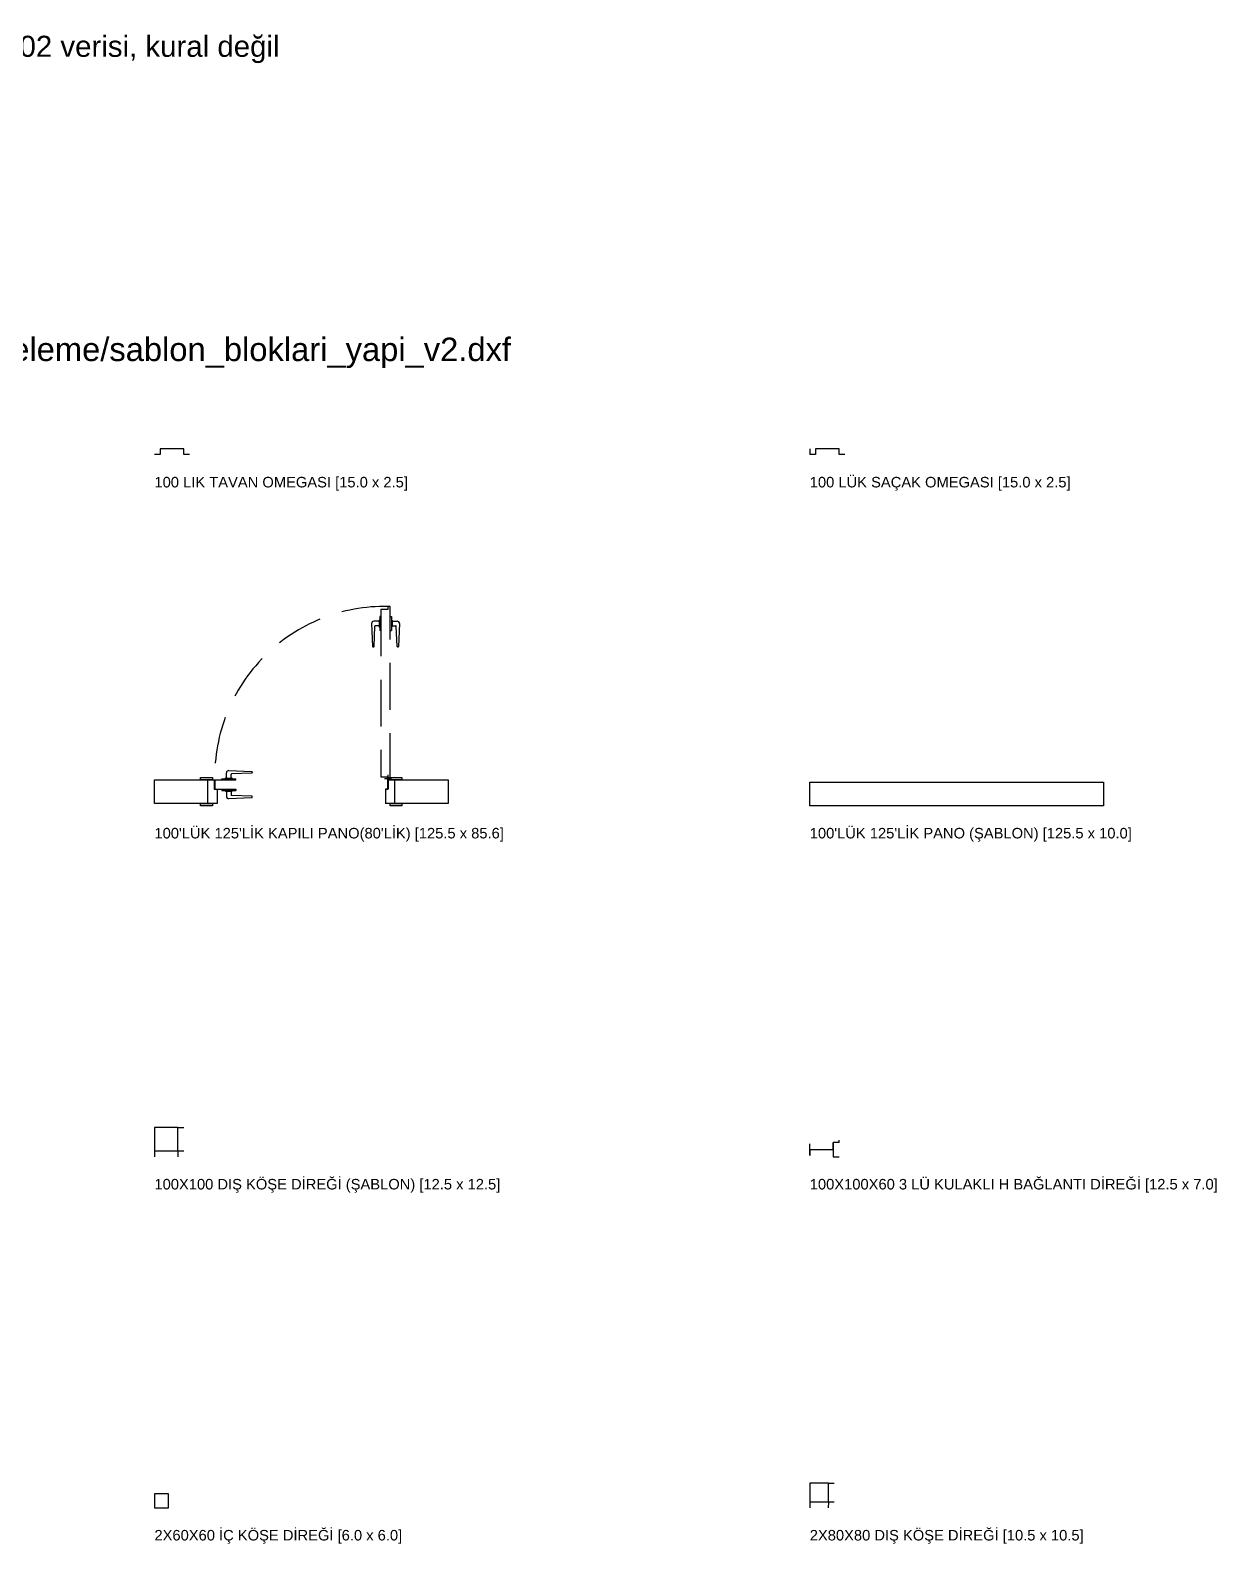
# Model space of a CAD drawing. Header units: centimetres. Extents: x -71 to 5571, y -2315 to 960.
# Drawn here: x 507 to 1014, y -1565 to -919 of the extents above; entities that cross this region are included whole.
import ezdxf

# ---------------------------------------------------------------- set-up
doc = ezdxf.new("R2010")
doc.units = ezdxf.units.CM
doc.linetypes.add('DASHED2', pattern=[0.375, 0.25, -0.125])
for name, color, linetype in [('CIFT_KAT_NOT', 1, 'Continuous'), ('KAPI-PLAN', 7, 'Continuous'), ('SABLON_KARTI', 9, 'Continuous')]:
    doc.layers.add(name, color=color, linetype=linetype)
doc.layers.add('PANO', color=7, linetype='Continuous', lineweight=50)
doc.styles.add('ARIAL_TR', font='arial.ttf')

# ---------------------------------------------------------------- blocks, each defined once
blk = doc.blocks.new('100 LIK TAVAN OMEGASI')
at = {"color": 5}
for p, q in [((2.5, 0), (0, 0)), ((12.5, 2.5), (2.5, 2.5)), ((2.5, 2.5), (2.5, 0)), ((12.5, 0), (12.5, 2.5)), ((15, 0), (12.5, 0))]:
    blk.add_line(p, q, dxfattribs=at)
blk = doc.blocks.new('100 LÜK SAÇAK OMEGASI')
at = {"color": 34}
for p, q in [((0, 2.5), (0, 0)), ((2.5, 0), (0, 0)), ((12.5, 2.5), (2.5, 2.5)), ((2.5, 2.5), (2.5, 0)), ((12.5, 0), (12.5, 2.5)), ((15, 0), (12.5, 0))]:
    blk.add_line(p, q, dxfattribs=at)
blk = doc.blocks.new("100'LÜK 125'LİK KAPILI PANO(80'LİK)")
at = {"color": 1, "lineweight": 25}
for p, q in [((92.76, 77.79), (93.2, 68.03)), ((95.96, 78.84), (93.76, 78.84)), ((95.96, 79.14), (95.96, 76.54)), ((96.16, 79.34), (96.26, 79.34)), ((96.26, 80.84), (96.26, 74.84)), ((96.76, 80.84), (96.26, 80.84)), ((100.76, 80.84), (101.26, 80.84)), ((101.26, 80.84), (101.26, 74.84)), ((101.36, 79.34), (101.26, 79.34)), ((101.56, 79.14), (101.56, 76.54)), ((101.56, 78.84), (103.76, 78.84)), ((104.76, 77.79), (104.31, 68.03)), ((93.82, 68.03), (94.18, 76.65)), ((95.96, 76.84), (94.38, 76.84)), ((96.16, 76.34), (96.26, 76.34)), ((96.76, 74.84), (96.26, 74.84)), ((100.76, 74.84), (101.26, 74.84)), ((101.36, 76.34), (101.26, 76.34)), ((101.56, 76.84), (103.13, 76.84)), ((103.7, 68.03), (103.33, 76.65)), ((93.4, 67.84), (93.62, 67.84)), ((104.11, 67.84), (103.9, 67.84))]:
    blk.add_line(p, q, dxfattribs=at)
at = {"lineweight": 25}
for p, q in [((30.78, 11.8), (30.78, 14)), ((31.83, 15), (41.59, 14.56)), ((32.78, 11.8), (32.78, 13.38)), ((41.59, 13.94), (32.97, 13.58)), ((41.78, 14.36), (41.78, 14.14)), ((99.82, 10.59), (99.82, 13.14)), ((19.75, 12), (24.75, 12)), ((19.75, 11), (19.75, 12)), ((24.75, 11), (19.75, 11)), ((22.75, 11), (25.59, 11)), ((24.75, 12), (24.75, 11)), ((25.59, 11), (25.59, 7)), ((25.59, 7), (26.75, 7)), ((25.78, 11), (25.78, 7)), ((26.75, 7), (26.75, 1)), ((28.78, 11.5), (34.78, 11.5)), ((28.78, 11), (28.78, 11.5)), ((28.78, 11), (34.78, 11)), ((28.78, 7), (28.78, 6.5)), ((28.78, 7), (34.78, 7)), ((28.78, 6.5), (34.78, 6.5)), ((30.28, 11.6), (30.28, 11.5)), ((30.28, 6.4), (30.28, 6.5)), ((30.48, 11.8), (33.08, 11.8)), ((33.28, 11.6), (33.28, 11.5)), ((33.28, 6.4), (33.28, 6.5)), ((34.78, 11), (34.78, 11.5)), ((34.78, 7), (34.78, 6.5)), ((98.36, 11.68), (101.28, 11.68)), ((99.91, 7), (98.75, 7)), ((98.75, 7), (98.75, 1)), ((99.72, 7), (99.72, 11)), ((102.75, 11), (99.91, 11)), ((99.91, 11), (99.91, 7)), ((100.75, 12), (105.75, 12)), ((105.75, 11), (100.75, 11)), ((100.76, 11), (100.76, 12)), ((105.76, 12), (105.76, 11)), ((19.75, 1), (24.75, 1)), ((19.75, 0), (19.75, 1)), ((24.75, 0), (19.75, 0)), ((24.75, 1), (24.75, 0)), ((30.48, 6.2), (33.08, 6.2)), ((30.78, 6.2), (30.78, 4)), ((31.83, 3), (41.59, 3.44)), ((32.78, 6.2), (32.78, 4.62)), ((41.59, 4.06), (32.97, 4.42)), ((41.78, 3.64), (41.78, 3.86)), ((100.75, 1), (105.75, 1)), ((100.75, 0), (100.75, 1)), ((105.75, 0), (100.75, 0)), ((105.75, 1), (105.75, 0))]:
    blk.add_line(p, q, dxfattribs=at)
blk.add_circle((99.82, 11.68), 0.583, dxfattribs=at)
at = {"color": 1, "linetype": 'DASHED2', "lineweight": 25, "ltscale": 80}
blk.add_arc((98.35, 12.57), 72.58, 88.75352, 181.24304, dxfattribs=at)
at = {"color": 1, "lineweight": 25}
for centre, radius, start, end in [((93.76, 77.84), 1, 90, 182.60256), ((96.16, 79.14), 0.2, 90, 180), ((101.36, 79.14), 0.2, 0, 90), ((103.76, 77.84), 1, 357.39744, 90), ((94.38, 76.64), 0.2, 90, 177.5839), ((96.16, 76.54), 0.2, 180, 270), ((101.36, 76.54), 0.2, 270, 0), ((103.13, 76.64), 0.2, 2.4161, 90), ((93.4, 68.04), 0.2, 182.60256, 270), ((93.62, 68.04), 0.2, 270, 357.39744), ((103.9, 68.04), 0.2, 182.60256, 270), ((104.11, 68.04), 0.2, 270, 357.39744)]:
    blk.add_arc(centre, radius, start, end, dxfattribs=at)
at = {"lineweight": 25}
for centre, radius, start, end in [((31.78, 14), 1, 87.39744, 180), ((32.98, 13.38), 0.2, 92.4161, 180), ((41.58, 14.36), 0.2, 0, 87.39744), ((41.58, 14.14), 0.2, 272.60256, 0), ((30.48, 11.6), 0.2, 90, 180), ((33.08, 11.6), 0.2, 0, 90), ((30.48, 6.4), 0.2, 180, 270), ((31.78, 4), 1, 180, 272.60256), ((32.98, 4.62), 0.2, 180, 267.5839), ((33.08, 6.4), 0.2, 270, 0), ((41.58, 3.86), 0.2, 0, 87.39744), ((41.58, 3.64), 0.2, 272.60256, 0)]:
    blk.add_arc(centre, radius, start, end, dxfattribs=at)
at = {"layer": 'KAPI-PLAN', "color": 1, "linetype": 'DASHED2', "lineweight": 25, "ltscale": 80}
for p, q in [((99.76, 85.14), (99.76, 83.84)), ((100.76, 85.14), (99.76, 85.14)), ((100.76, 11), (100.76, 85.14)), ((96.76, 83.84), (96.76, 12.3)), ((99.76, 83.84), (96.76, 83.84)), ((96.76, 12.3), (99.76, 12.3)), ((99.76, 12.3), (99.76, 11)), ((99.76, 11), (100.76, 11))]:
    blk.add_line(p, q, dxfattribs=at)
at = {"layer": 'PANO', "lineweight": 25, "ltscale": 100}
for p, q in [((22.75, 1), (22.75, 11)), ((25.78, 11), (34.78, 11)), ((25.78, 7), (34.78, 7)), ((98.75, 7), (99.72, 7)), ((102.75, 1), (102.75, 11))]:
    blk.add_line(p, q, dxfattribs=at)
for points in [[(0, 11), (34.78, 11)], [(26.75, 1), (0, 1), (0, 11)], [(99.72, 11), (125.5, 11), (125.5, 1), (98.75, 1)]]:
    blk.add_lwpolyline(points, dxfattribs=at)
blk = doc.blocks.new("100'LÜK 125'LİK PANO (ŞABLON)")
at = {"layer": 'PANO', "lineweight": 30, "ltscale": 100}
blk.add_lwpolyline([(0, 10), (125.5, 10), (125.5, 0), (0, 0), (0, 10)], dxfattribs=at)
blk = doc.blocks.new('100X100 DIŞ KÖŞE DİREĞİ (ŞABLON)')
at = {"color": 1}
for p, q in [((10, 12.5), (12.5, 12.5)), ((0, 2.5), (0, 0)), ((10, 2.5), (10, 0)), ((10, 2.5), (12.5, 2.5))]:
    blk.add_line(p, q, dxfattribs=at)
blk.add_lwpolyline([(0, 2.5), (10, 2.5), (10, 12.5), (0, 12.5)], close=True, dxfattribs=at)
blk = doc.blocks.new('100X100X60 3 LÜ KULAKLI H BAĞLANTI DİREĞİ')
at = {"color": 142}
for p, q in [((12.5, 6), (12.5, 7)), ((0, 0.5), (0, 5.5)), ((10, 3), (0, 3)), ((0, 3), (0, 0.5)), ((12.5, 6), (10, 6)), ((10, 3), (10, 6)), ((10, 6), (10, 0)), ((10, 0), (12.5, 0))]:
    blk.add_line(p, q, dxfattribs=at)
blk = doc.blocks.new('2X60X60 İÇ KÖŞE DİREĞİ')
at = {"color": 2}
blk.add_lwpolyline([(0, 0), (6, 0), (6, 6), (0, 6)], close=True, dxfattribs=at)
blk = doc.blocks.new('80X80 DIŞ KÖŞE DİREĞİ')
at = {"color": 1}
for p, q in [((8, 10.5), (10.5, 10.5)), ((0, 2.5), (0, 0)), ((8, 2.5), (7.93, 0)), ((8, 2.5), (10.5, 2.5))]:
    blk.add_line(p, q, dxfattribs=at)
blk.add_lwpolyline([(0, 2.5), (8, 2.5), (8, 10.5), (0, 10.5)], close=True, dxfattribs=at)
blk = doc.blocks.new('2X80X80 DIŞ KÖŞE DİREĞİ')
at = {"color": 0}
blk.add_blockref('80X80 DIŞ KÖŞE DİREĞİ', (0, 0), dxfattribs=at)

msp = doc.modelspace()

# ---------------------------------------------------------------- block references
at = {"layer": 'SABLON_KARTI'}
for name, p in [('100 LIK TAVAN OMEGASI', (560, -1100)), ('100 LÜK SAÇAK OMEGASI', (840, -1100)), ("100'LÜK 125'LİK KAPILI PANO(80'LİK)", (560, -1250)), ("100'LÜK 125'LİK PANO (ŞABLON)", (840, -1250)), ('100X100 DIŞ KÖŞE DİREĞİ (ŞABLON)', (560, -1400)), ('100X100X60 3 LÜ KULAKLI H BAĞLANTI DİREĞİ', (840, -1400)), ('2X60X60 İÇ KÖŞE DİREĞİ', (560, -1550)), ('2X80X80 DIŞ KÖŞE DİREĞİ', (840, -1550))]:
    msp.add_blockref(name, p, dxfattribs=at)

# ---------------------------------------------------------------- texts
at = {"layer": 'CIFT_KAT_NOT', "style": 'ARIAL_TR'}
msp.add_text('KISA KENAR KESİTİ / KAT KOTLARI — döşeme tek katla aynı (Lokman 28.10); ara kat R02 verisi, kural değil', height=9, dxfattribs=at).set_placement((0, -930))
at = {"layer": 'SABLON_KARTI', "style": 'ARIAL_TR'}
for s, height, p in [('GÜNCEL ŞABLON 2024 · yapı blokları (ad [en × boy], cm) — kaynak sablon_inceleme/sablon_bloklari_yapi_v2.dxf', 10, (0, -1060)), ('100 LIK TAVAN OMEGASI [15.0 x 2.5]', 4.5, (560, -1114)), ('100 LÜK SAÇAK OMEGASI [15.0 x 2.5]', 4.5, (840, -1114)), ("100'LÜK 125'LİK KAPILI PANO(80'LİK) [125.5 x 85.6]", 4.5, (560, -1264)), ("100'LÜK 125'LİK PANO (ŞABLON) [125.5 x 10.0]", 4.5, (840, -1264)), ('100X100 DIŞ KÖŞE DİREĞİ (ŞABLON) [12.5 x 12.5]', 4.5, (560, -1414)), ('100X100X60 3 LÜ KULAKLI H BAĞLANTI DİREĞİ [12.5 x 7.0]', 4.5, (840, -1414)), ('2X60X60 İÇ KÖŞE DİREĞİ [6.0 x 6.0]', 4.5, (560, -1564)), ('2X80X80 DIŞ KÖŞE DİREĞİ [10.5 x 10.5]', 4.5, (840, -1564))]:
    msp.add_text(s, height=height, dxfattribs=at).set_placement(p)

doc.saveas('drawing.dxf')
